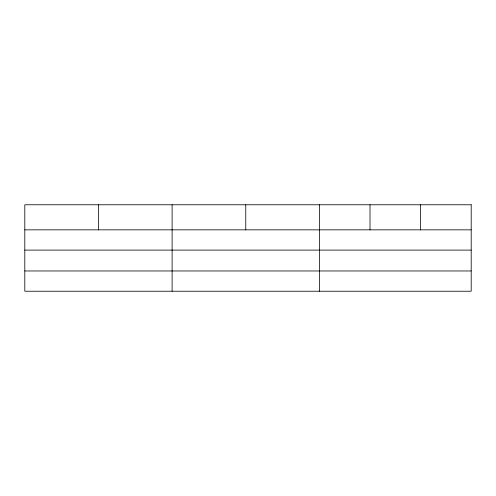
<?xml version="1.0" encoding="UTF-8"?>
<svg xmlns="http://www.w3.org/2000/svg" width="496" height="496" viewBox="0 0 496 496"><rect width="100%" height="100%" fill="white"/><g stroke="black" fill="none" stroke-linecap="round" stroke-linejoin="round"><path stroke-width="0.74" d="M24.8 229.846L471.2 229.846M24.8 250.102L471.2 250.102M24.8 270.971L471.2 270.971M420.608 204.774L420.608 229.846M370.016 204.774L370.016 229.846M319.424 204.774L319.424 291.226M245.768 204.774L245.768 229.846M172.112 204.774L172.112 291.226M98.456 204.774L98.456 229.846M471.2 204.774L24.8 204.774L24.8 291.226L471.2 291.226L471.2 204.774"/></g></svg>
